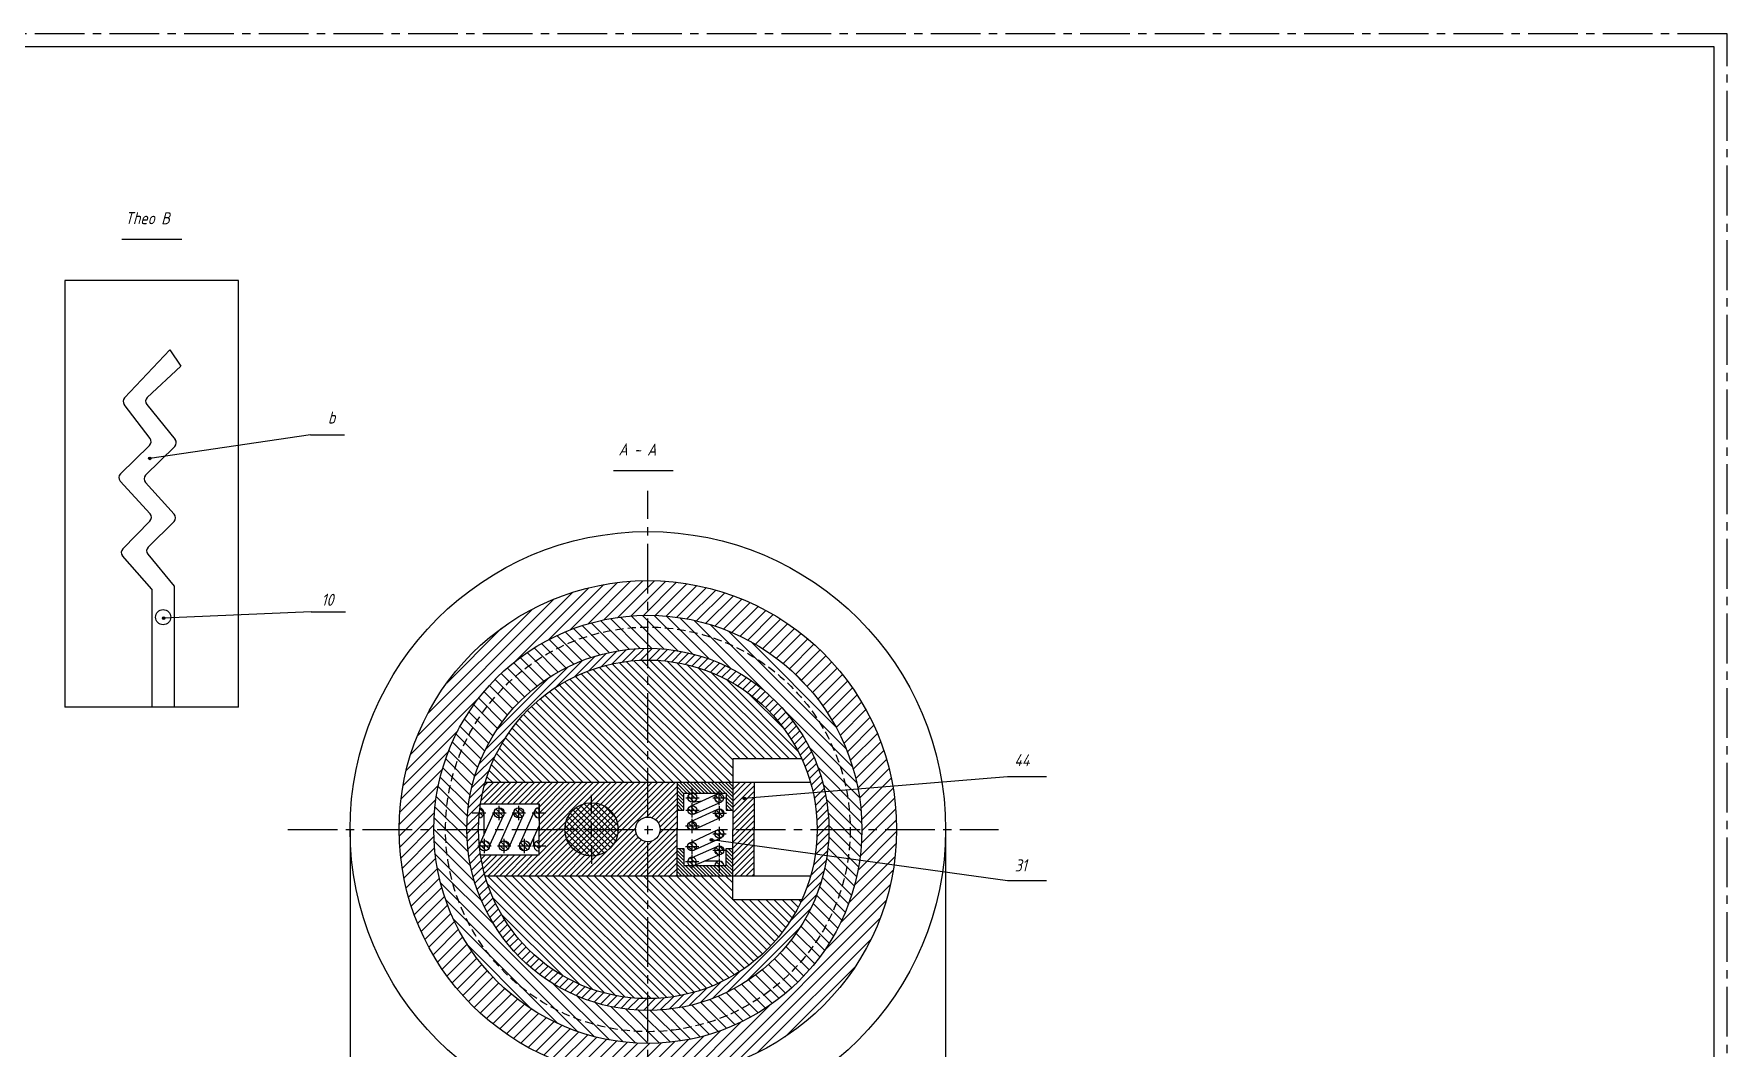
# Model space of a CAD drawing. Extents: x 8551 to 12754, y 3586 to 4451.
# Drawn here: x 9092 to 9740, y 4051 to 4439 of the extents above; entities that cross this region are included whole.
import ezdxf

# ---------------------------------------------------------------- set-up
doc = ezdxf.new("R2010")
doc.units = 0
doc.linetypes.add('CENTER2', pattern=[28.575, 19.05, -3.175, 3.175, -3.175])
doc.linetypes.add('HIDDEN2', pattern=[4.7625, 3.175, -1.5875])
for name, color, linetype in [('DUONGTAM', 3, 'CENTER2'), ('KHUAT', 2, 'HIDDEN2'), ('KICHTHUOC', 4, 'CONTINUOUS'), ('LIENDAM', 7, 'CONTINUOUS'), ('LIENMANH', 1, 'CONTINUOUS'), ('MATCAT', 5, 'CONTINUOUS'), ('TEXT', 6, 'CONTINUOUS')]:
    doc.layers.add(name, color=color, linetype=linetype)
doc.styles.add('CKT', font='Vnsimple.shx', dxfattribs={"width": 0.8, "height": 5})
pattern_1 = [(135, (8626.2691, 3598.2263), (-0.8980256, -0.8980256), [])]
pattern_2 = [(45, (8552.9254, 3578.9356), (-1.122532, 1.122532), [])]

msp = doc.modelspace()

# ---------------------------------------------------------------- hatches: boundary and pattern name
at = {"layer": 'DUONGTAM', "linetype": 'ByBlock'}
h = msp.add_hatch(dxfattribs=at)
h.set_pattern_fill('ANSI31', color=256, scale=0.3, angle=90, style=0)
h.set_pattern_definition([(135, (8626.2691, 3598.2263), (-0.6735192, -0.6735192), [])])
h.paths.add_polyline_path([(9338.39, 4152.66), (9338.39, 4142.14), (9340.98, 4142.14), (9340.98, 4148.59), (9357.23, 4148.59), (9357.23, 4142.14), (9359.73, 4142.14), (9359.73, 4152.66)])
h.paths.add_polyline_path([(9359.73, 4116.85), (9359.73, 4127.38), (9357.23, 4127.38), (9357.23, 4120.93), (9340.98, 4120.93), (9340.98, 4127.38), (9338.39, 4127.38), (9338.39, 4116.85)])
at = {"layer": 'LIENDAM'}
for points in [[(9137.15, 4276.75, 1), (9136.15, 4276.75, 1)], [(9142.4, 4215.59, 1), (9141.4, 4215.59, 1)], [(9364.57, 4146.61, 1), (9363.57, 4146.61, 1)], [(9352.06, 4130.74, 1), (9351.06, 4130.74, 1)]]:
    msp.add_hatch(color=6, dxfattribs=at).paths.add_polyline_path(points)
h = msp.add_hatch(dxfattribs=at)
h.set_pattern_fill('ANSI31', color=5, scale=0.4, angle=90, style=0)
h.set_pattern_definition(pattern_1)
h.paths.add_polyline_path([(9264.68, 4130.38, 0.414214), (9262.73, 4128.43), (9264.68, 4128.43)])
h.paths.add_polyline_path([(9264.68, 4128.43), (9267.31, 4128.43, 0.543608), (9264.68, 4130.38)])
h.paths.add_polyline_path([(9264.68, 4126.48, 0.414214), (9266.63, 4128.43), (9264.68, 4128.43)])
h.paths.add_polyline_path([(9264.68, 4128.43), (9262.73, 4128.43, 0.001515), (9262.77, 4128.04, 0.356259), (9264.68, 4126.48)])
at = {"layer": 'MATCAT', "linetype": 'Continuous'}
h = msp.add_hatch(dxfattribs=at)
h.set_pattern_fill('ANSI31', color=256, style=0)
h.set_pattern_definition([(45, (8626.269, 3598.2263), (-2.245064, 2.245064), [])])
h.paths.add_polyline_path([(9232.02, 4134.76), (9245.29, 4134.76, -0.414214), (9327.22, 4216.69), (9327.22, 4229.95, 0.414214)])
h.paths.add_polyline_path([(9407.65, 4150.33), (9420.93, 4151.47, 0.363432), (9327.22, 4229.95), (9327.22, 4216.69, -0.359243)])
h.paths.add_polyline_path([(9409.15, 4134.76), (9422.41, 4134.76, 0.044137), (9420.93, 4151.47), (9407.65, 4150.33, -0.04785)])
h.paths.add_polyline_path([(9409.15, 4134.76, -0.037643), (9408.22, 4122.48), (9421.34, 4120.56, 0.037446), (9422.41, 4134.76)])
h.paths.add_polyline_path([(9421.34, 4120.56), (9408.22, 4122.48, -0.370789), (9327.22, 4052.83), (9327.22, 4039.57, 0.371013)])
h.paths.add_polyline_path([(9245.29, 4134.76), (9232.02, 4134.76, 0.414214), (9327.22, 4039.57), (9327.22, 4052.83, -0.414214)])
at = {"layer": 'MATCAT'}
h = msp.add_hatch(dxfattribs=at)
h.set_pattern_fill('ANSI31', color=256, angle=90, style=0)
h.set_pattern_definition([(135, (8552.9254, 3578.9356), (-2.245064, -2.245064), [])])
h.paths.add_polyline_path([(9327.22, 4216.69), (9327.22, 4204.05, -0.414214), (9396.5, 4134.76), (9409.15, 4134.76, 0.414214)])
h.paths.add_polyline_path([(9327.22, 4065.47), (9327.22, 4052.83, 0.414214), (9409.15, 4134.76), (9396.5, 4134.76, -0.414214)])
h.paths.add_polyline_path([(9257.93, 4134.76), (9245.29, 4134.76, 0.414214), (9327.22, 4052.83), (9327.22, 4065.47, -0.414214)])
h.paths.add_polyline_path([(9327.22, 4204.05), (9327.22, 4216.69, 0.414214), (9245.29, 4134.76), (9257.93, 4134.76, -0.414214)])
h = msp.add_hatch(dxfattribs=at)
h.set_pattern_fill('ANSI31', color=3, scale=0.7, style=0)
h.set_pattern_definition([(45, (8552.9254, 3578.9356), (-1.571545, 1.571545), [])])
h.paths.add_polyline_path([(9392.01, 4134.76), (9396.5, 4134.76, 0.414214), (9327.22, 4204.05), (9327.22, 4199.55, -0.414214)])
h.paths.add_polyline_path([(9327.22, 4199.55), (9327.22, 4204.05, 0.414214), (9257.93, 4134.76), (9262.42, 4134.76, -0.414214)])
h.paths.add_polyline_path([(9262.42, 4134.76), (9257.93, 4134.76, 0.414214), (9327.22, 4065.47), (9327.22, 4069.97, -0.384085), (9262.77, 4128.04, -0.050502), (9262.73, 4128.43, -0.024477)])
h.paths.add_polyline_path([(9327.22, 4069.97), (9327.22, 4065.47, 0.414214), (9396.5, 4134.76), (9392.01, 4134.76, -0.414214)])
h = msp.add_hatch(dxfattribs=at)
h.set_pattern_fill('ANSI31', color=256, scale=0.7, angle=90, style=0)
h.set_pattern_definition([(135, (8552.9254, 3578.9356), (-1.571545, -1.571545), [])])
h.paths.add_polyline_path([(9386.13, 4107.79), (9359.73, 4107.79), (9359.73, 4116.85), (9327.22, 4116.85), (9327.22, 4069.97, 0.293377)])
h.paths.add_polyline_path([(9327.22, 4116.85), (9264.95, 4116.85, 0.334391), (9327.22, 4069.97)])
h.paths.add_polyline_path([(9327.22, 4152.66), (9327.22, 4199.55, 0.334391), (9264.95, 4152.66)])
h.paths.add_polyline_path([(9359.73, 4152.66), (9359.73, 4161.73), (9386.13, 4161.73, 0.293377), (9327.22, 4199.55), (9327.22, 4152.66)])
h = msp.add_hatch(dxfattribs=at)
h.set_pattern_fill('ANSI31', color=256, scale=0.5, style=0)
h.set_pattern_definition(pattern_2)
h.paths.add_polyline_path([(9327.22, 4152.66), (9264.95, 4152.66, 0.03207), (9263.17, 4144.55), (9285.61, 4144.55), (9285.61, 4134.76), (9295.44, 4134.76, -1), (9315.83, 4134.76), (9318.83, 4134.76), (9322.49, 4134.76, -0.414214), (9327.22, 4139.48)])
h.paths.add_polyline_path([(9338.39, 4152.66), (9327.22, 4152.66), (9327.22, 4139.48, -0.414214), (9331.94, 4134.76), (9338.39, 4134.76)])
h.paths.add_polyline_path([(9338.39, 4134.76), (9331.94, 4134.76, -0.414214), (9327.22, 4130.04), (9327.22, 4116.85), (9338.39, 4116.85)])
h.paths.add_polyline_path([(9327.22, 4130.04, -0.414214), (9322.49, 4134.76), (9315.83, 4134.76, -1), (9295.44, 4134.76), (9292.44, 4134.76), (9285.61, 4134.76), (9285.61, 4124.96), (9263.17, 4124.96, 0.03207), (9264.95, 4116.85), (9327.22, 4116.85)])
h = msp.add_hatch(dxfattribs=at)
h.set_pattern_fill('ANSI31', color=256, scale=0.4, angle=90, style=0)
h.paths.add_polyline_path([(9345.93, 4146.89, 0.414788), (9344.23, 4148.59), (9344.23, 4146.89)])
h.paths.add_polyline_path([(9342.53, 4146.89, 0.414214), (9344.23, 4145.19), (9344.67, 4145.25, 0.340071), (9345.93, 4146.89)])
h.paths.add_polyline_path([(9344.23, 4148.59, 0.41364), (9342.53, 4146.89), (9344.23, 4146.89)])
h = msp.add_hatch(dxfattribs=at)
h.set_pattern_fill('ANSI31', color=256, scale=0.4, angle=90, style=0)
h.paths.add_polyline_path([(9354.67, 4142.62), (9354.67, 4141.01), (9356.32, 4141.01, 0.393199)])
h.paths.add_polyline_path([(9356.33, 4140.93, 0.012025), (9356.32, 4141.01), (9354.67, 4141.01), (9354.67, 4139.23, 0.40715)])
h.paths.add_polyline_path([(9354.67, 4142.62, 0.407224), (9352.93, 4141.01), (9354.67, 4141.01)])
h.paths.add_polyline_path([(9354.67, 4141.01), (9352.93, 4141.01, 0.012025), (9352.93, 4140.93, 0.421313), (9354.67, 4139.23)])
h.paths.add_polyline_path([(9354.57, 4145.09, 0.40715), (9356.23, 4146.79, 0.012025), (9356.23, 4146.87), (9354.57, 4146.87)])
h.paths.add_polyline_path([(9354.57, 4148.49), (9354.57, 4146.87), (9356.23, 4146.87, 0.393199)])
h.paths.add_polyline_path([(9354.57, 4148.49, 0.106825), (9353.87, 4148.36), (9353.79, 4148.32, 0.27339), (9352.84, 4146.87), (9354.57, 4146.87)])
h.paths.add_polyline_path([(9352.84, 4146.87, 0.012025), (9352.83, 4146.79, 0.421313), (9354.57, 4145.09), (9354.57, 4146.87)])
h = msp.add_hatch(dxfattribs=at)
h.set_pattern_fill('ANSI31', color=256, scale=0.5, style=0)
h.set_pattern_definition(pattern_2)
h.paths.add_polyline_path([(9367.9, 4152.66), (9359.73, 4152.66), (9359.73, 4134.76), (9367.9, 4134.76)])
h.paths.add_polyline_path([(9367.9, 4134.76), (9359.73, 4134.76), (9359.73, 4116.85), (9367.9, 4116.85)])
h = msp.add_hatch(dxfattribs=at)
h.set_pattern_fill('ANSI31', color=256, scale=0.4, angle=90, style=0)
h.paths.add_polyline_path([(9262.95, 4143, 0.00739), (9262.73, 4141.09), (9264.48, 4141.09, 0.352157)])
h.paths.add_polyline_path([(9262.73, 4141.09, 0.007543), (9262.57, 4139.14, 0.408003), (9264.48, 4141.09)])
h = msp.add_hatch(dxfattribs=at)
h.set_pattern_fill('ANSI31', color=256, scale=0.4, angle=90, style=0)
h.set_pattern_definition(pattern_1)
h.paths.add_polyline_path([(9270.31, 4143.04), (9270.31, 4141.09), (9272.26, 4141.09, 0.414214)])
h.paths.add_polyline_path([(9270.31, 4143.04, 0.414214), (9268.36, 4141.09), (9270.31, 4141.09)])
h.paths.add_polyline_path([(9270.31, 4141.09), (9268.36, 4141.09, 0.414214), (9270.31, 4139.14)])
h.paths.add_polyline_path([(9270.31, 4139.14, 0.414214), (9272.26, 4141.09), (9270.31, 4141.09)])
h = msp.add_hatch(dxfattribs=at)
h.set_pattern_fill('ANSI31', color=256, scale=0.4, angle=90, style=0)
h.set_pattern_definition(pattern_1)
h.paths.add_polyline_path([(9277.81, 4143.04), (9277.81, 4141.09), (9279.76, 4141.09, 0.414214)])
h.paths.add_polyline_path([(9277.81, 4143.04, 0.414214), (9275.86, 4141.09), (9277.81, 4141.09)])
h.paths.add_polyline_path([(9277.81, 4141.09), (9275.86, 4141.09, 0.414214), (9277.81, 4139.14)])
h.paths.add_polyline_path([(9279.76, 4141.09), (9277.81, 4141.09), (9277.81, 4139.14, 0.414214)])
h = msp.add_hatch(dxfattribs=at)
h.set_pattern_fill('ANSI31', color=256, scale=0.4, angle=90, style=0)
h.set_pattern_definition(pattern_1)
h.paths.add_polyline_path([(9285.61, 4141.09), (9285.61, 4143.04, 0.414214), (9283.66, 4141.09)])
h.paths.add_polyline_path([(9285.61, 4141.09), (9283.66, 4141.09, 0.414214), (9285.61, 4139.14)])
h = msp.add_hatch(dxfattribs=at)
h.set_pattern_fill('ANSI37', color=256, scale=0.5, angle=90, style=0)
h.set_pattern_definition([(135, (8552.9254, 3578.9356), (-1.122532, -1.122532), []), (225, (8552.9254, 3578.9356), (1.122532, -1.122532), [])])
h.paths.add_polyline_path([(9295.44, 4134.76), (9299.64, 4134.76), (9315.83, 4134.76, 1)])
h.paths.add_polyline_path([(9315.83, 4134.76), (9311.64, 4134.76), (9295.44, 4134.76, 1)])
h = msp.add_hatch(dxfattribs=at)
h.set_pattern_fill('ANSI31', color=256, scale=0.4, angle=90, style=0)
h.set_pattern_definition(pattern_1)
h.paths.add_polyline_path([(9344.23, 4142.1), (9344.23, 4140.4, 0.414214), (9345.93, 4142.1)])
h.paths.add_polyline_path([(9345.93, 4142.1, 0.414214), (9344.23, 4143.8), (9344.23, 4142.1)])
h.paths.add_polyline_path([(9344.23, 4142.1), (9344.23, 4143.8, 0.414214), (9342.53, 4142.1)])
h.paths.add_polyline_path([(9344.23, 4142.1), (9342.53, 4142.1, 0.414214), (9344.23, 4140.4)])
h.paths.add_polyline_path([(9345.83, 4136.1, 0.40715), (9344.18, 4137.8), (9344.18, 4136.1)])
h.paths.add_polyline_path([(9344.18, 4136.1), (9344.18, 4137.8, 0.421313), (9342.44, 4136.1)])
h.paths.add_polyline_path([(9344.18, 4136.1), (9342.44, 4136.1, 0.230876), (9343.09, 4134.76), (9344.18, 4134.76)])
h.paths.add_polyline_path([(9345.83, 4136.1), (9344.18, 4136.1), (9344.18, 4134.76), (9345.18, 4134.76, 0.230876)])
h.paths.add_polyline_path([(9344.15, 4129.9), (9344.15, 4128.2), (9345.8, 4128.2, 0.40715)])
h.paths.add_polyline_path([(9344.15, 4129.9, 0.421313), (9342.41, 4128.2), (9344.15, 4128.2)])
h.paths.add_polyline_path([(9344.15, 4128.2), (9342.41, 4128.2, 0.421313), (9344.15, 4126.51)])
h.paths.add_polyline_path([(9344.15, 4128.2), (9344.15, 4126.51, 0.40715), (9345.8, 4128.2)])
h.paths.add_polyline_path([(9344.15, 4122.43), (9345.8, 4122.43, 0.393199), (9344.15, 4124.05)])
h.paths.add_polyline_path([(9344.15, 4124.05, 0.407224), (9342.41, 4122.43), (9344.15, 4122.43)])
h.paths.add_polyline_path([(9344.15, 4122.43), (9342.41, 4122.43, 0.263757), (9343.16, 4120.93), (9344.15, 4120.93)])
h.paths.add_polyline_path([(9344.15, 4120.93), (9345.05, 4120.93, 0.263757), (9345.8, 4122.43), (9344.15, 4122.43)])
h = msp.add_hatch(dxfattribs=at)
h.set_pattern_fill('ANSI31', color=256, scale=0.4, angle=90, style=0)
h.set_pattern_definition(pattern_1)
h.paths.add_polyline_path([(9279.98, 4130.38, 0.414214), (9278.03, 4128.43), (9279.98, 4128.43)])
h.paths.add_polyline_path([(9279.98, 4128.43), (9281.93, 4128.43, 0.414214), (9279.98, 4130.38)])
h.paths.add_polyline_path([(9281.93, 4128.43), (9279.98, 4128.43), (9279.98, 4126.48, 0.414214)])
h.paths.add_polyline_path([(9279.98, 4126.48), (9279.98, 4128.43), (9278.03, 4128.43, 0.414214)])
h.paths.add_polyline_path([(9274.13, 4128.43, 0.414214), (9272.18, 4130.38), (9272.18, 4128.43)])
h.paths.add_polyline_path([(9272.18, 4130.38, 0.414214), (9270.23, 4128.43), (9272.18, 4128.43)])
h.paths.add_polyline_path([(9272.18, 4128.43), (9270.23, 4128.43, 0.414214), (9272.18, 4126.48)])
h.paths.add_polyline_path([(9272.18, 4126.48, 0.414214), (9274.13, 4128.43), (9272.18, 4128.43)])
h = msp.add_hatch(dxfattribs=at)
h.set_pattern_fill('ANSI31', color=256, scale=0.4, angle=90, style=0)
h.paths.add_polyline_path([(9285.61, 4130.38, 0.420399), (9283.62, 4128.43), (9285.61, 4128.43)])
h.paths.add_polyline_path([(9283.62, 4128.43, 0.420399), (9285.61, 4126.48), (9285.61, 4128.43)])

# ---------------------------------------------------------------- linework, layer by layer
at = {"layer": 'DUONGTAM'}
for p, q in [((9344.23, 4145.24), (9344.23, 4150.72)), ((9354.57, 4144.05), (9354.57, 4149.53)), ((9259.98, 4141.09), (9265.16, 4141.09)), ((9267.76, 4141.09), (9272.94, 4141.09)), ((9270.31, 4138.27), (9270.31, 4143.75)), ((9275.26, 4141.09), (9280.44, 4141.09)), ((9277.81, 4138.27), (9277.81, 4143.75)), ((9282.97, 4141.09), (9288.14, 4141.09)), ((9341.69, 4146.89), (9346.86, 4146.89)), ((9341.69, 4142.1), (9346.86, 4142.1)), ((9344.23, 4139.28), (9344.23, 4144.76)), ((9352.03, 4146.87), (9357.2, 4146.87)), ((9352.12, 4141.01), (9357.3, 4141.01)), ((9354.67, 4138.19), (9354.67, 4143.67)), ((9341.63, 4136.1), (9346.8, 4136.1)), ((9344.18, 4133.28), (9344.18, 4138.76)), ((9354.58, 4130.24), (9354.58, 4135.72)), ((9262.14, 4128.43), (9267.31, 4128.43)), ((9264.68, 4125.6), (9264.68, 4131.09)), ((9269.64, 4128.43), (9274.81, 4128.43)), ((9272.18, 4125.6), (9272.18, 4131.09)), ((9277.44, 4128.43), (9282.61, 4128.43)), ((9279.98, 4125.6), (9279.98, 4131.09)), ((9283.02, 4128.43), (9288.2, 4128.43)), ((9341.6, 4128.2), (9346.77, 4128.2)), ((9344.15, 4125.38), (9344.15, 4130.86)), ((9352.03, 4133.06), (9357.2, 4133.06)), ((9354.58, 4124), (9354.58, 4129.48)), ((9341.6, 4122.43), (9346.77, 4122.43)), ((9344.15, 4119.61), (9344.15, 4125.09)), ((9352.03, 4126.82), (9357.2, 4126.82)), ((9354.58, 4118.11), (9354.58, 4123.59))]:
    msp.add_line(p, q, dxfattribs=at)
msp.add_lwpolyline([(8551.27, 3598.23), (9740.27, 3598.23), (9740.27, 4439.23), (8551.27, 4439.23)], close=True, dxfattribs=at)
at = {"layer": 'KHUAT'}
msp.add_circle((9327.22, 4134.76), 77.43, dxfattribs=at)
at = {"layer": 'KICHTHUOC'}
for p, q in [((9213.25, 4134.76), (9213.25, 3981.52)), ((9441.18, 4134.76), (9441.18, 3981.52))]:
    msp.add_line(p, q, dxfattribs=at)
at = {"layer": 'LIENDAM'}
for p, q in [((9125.96, 4360.67), (9148.82, 4360.67)), ((9104.12, 4344.86), (9104.12, 4181.58)), ((9115.76, 4344.86), (9104.12, 4344.86)), ((9170.57, 4344.86), (9115.76, 4344.86)), ((9170.57, 4181.58), (9170.57, 4344.86)), ((9126.94, 4299.93), (9144.24, 4318.23)), ((9144.24, 4318.23), (9148.47, 4312.03)), ((9148.47, 4312.03), (9135.64, 4300.08)), ((9136.69, 4284.36), (9126.81, 4297.35)), ((9135.45, 4297.35), (9146.3, 4284.02)), ((9198.13, 4285.7), (9211.13, 4285.7)), ((9125.34, 4270.86), (9136.49, 4281.71)), ((9146.15, 4281.33), (9135, 4270.31)), ((9314.07, 4272.14), (9336.92, 4272.14)), ((9136.69, 4255.48), (9125.25, 4268.08)), ((9134.92, 4267.55), (9145.97, 4255.38)), ((9126.27, 4242.15), (9136.64, 4252.74)), ((9145.9, 4252.62), (9135.98, 4242.77)), ((9137.41, 4226.67), (9126.2, 4239.43)), ((9135.85, 4240.08), (9145.93, 4227.78)), ((9198.32, 4218.01), (9211.46, 4218.01)), ((9386.13, 4161.73), (9359.73, 4161.73)), ((9359.73, 4161.73), (9359.73, 4134.76)), ((9327.22, 4152.66), (9264.95, 4152.66)), ((9389.49, 4152.66), (9327.22, 4152.66)), ((9338.39, 4152.66), (9338.39, 4134.76)), ((9340.98, 4142.14), (9340.98, 4148.59)), ((9340.98, 4148.59), (9357.23, 4148.59)), ((9342.93, 4148.59), (9348.93, 4148.59)), ((9343.51, 4143.62), (9353.87, 4148.36)), ((9357.23, 4148.59), (9357.23, 4142.14)), ((9367.9, 4152.66), (9367.9, 4134.76)), ((9263.17, 4144.55), (9285.61, 4144.55)), ((9264.48, 4141.09), (9264.48, 4132.76)), ((9283.76, 4141.66), (9278.21, 4129.24)), ((9285.61, 4144.55), (9285.61, 4134.76)), ((9285.61, 4138.09), (9285.61, 4144.09)), ((9338.39, 4142.14), (9340.98, 4142.14)), ((9353.6, 4142.28), (9343.58, 4137.7)), ((9344.23, 4145.19), (9348.02, 4145.68)), ((9355.25, 4145.23), (9344.97, 4140.57)), ((9357.23, 4142.14), (9359.73, 4142.14)), ((9281.81, 4127.71), (9285.61, 4136.12)), ((9285.61, 4124.96), (9285.61, 4134.76)), ((9299.64, 4134.76), (9292.44, 4134.76)), ((9338.39, 4116.85), (9338.39, 4134.76)), ((9344.23, 4129.97), (9353.84, 4134.59)), ((9355.09, 4139.29), (9345.04, 4134.66)), ((9359.73, 4107.79), (9359.73, 4134.76)), ((9367.9, 4116.85), (9367.9, 4134.76)), ((9283.62, 4128.43), (9283.62, 4131.72)), ((9344.15, 4124.05), (9353.74, 4128.24)), ((9355.34, 4131.53), (9344.97, 4126.74)), ((9263.17, 4124.96), (9285.61, 4124.96)), ((9338.39, 4127.38), (9340.98, 4127.38)), ((9340.98, 4127.38), (9340.98, 4120.93)), ((9354.58, 4125.04), (9345.05, 4120.93)), ((9354.58, 4122.63), (9348.99, 4122.63)), ((9357.23, 4127.38), (9359.73, 4127.38)), ((9357.23, 4120.93), (9357.23, 4127.38)), ((9327.22, 4116.85), (9264.95, 4116.85)), ((9389.49, 4116.85), (9327.22, 4116.85)), ((9340.98, 4120.93), (9357.23, 4120.93)), ((9386.13, 4107.79), (9359.73, 4107.79))]:
    msp.add_line(p, q, dxfattribs=at)
at = {"layer": 'LIENDAM', "color": 3, "linetype": 'CENTER2'}
for p, q in [((9327.22, 3996.39), (9327.22, 4264.38)), ((9305.64, 4140.76), (9305.64, 4147.96)), ((9189.45, 4134.76), (9461.39, 4134.76)), ((9302.64, 4134.76), (9308.64, 4134.76)), ((9305.64, 4131.76), (9305.64, 4137.76)), ((9311.64, 4134.76), (9318.83, 4134.76)), ((9305.64, 4128.76), (9305.64, 4121.56))]:
    msp.add_line(p, q, dxfattribs=at)
at = {"layer": 'LIENDAM', "color": 1}
msp.add_line((9327.22, 4204.05), (9327.22, 4204.05), dxfattribs=at)
at = {"layer": 'LIENDAM', "color": 0}
for p, q in [((9268.42, 4141.59), (9262.91, 4129.24)), ((9276.04, 4141.86), (9270.41, 4129.24)), ((9266.63, 4128.43), (9272.08, 4140.28)), ((9274.04, 4127.71), (9279.58, 4140.28))]:
    msp.add_line(p, q, dxfattribs=at)
at = {"layer": 'LIENDAM'}
msp.add_lwpolyline([(8571.27, 3603.23), (9735.27, 3603.23), (9735.27, 4434.23), (8571.27, 4434.23)], close=True, dxfattribs=at)
at = {"layer": 'LIENDAM', "color": 6}
for centre in [(9136.65, 4276.75), (9141.9, 4215.59), (9364.07, 4146.61), (9351.56, 4130.74)]:
    msp.add_circle(centre, 0.5, dxfattribs=at)
at = {"layer": 'LIENDAM'}
for centre, radius in [((9327.22, 4134.76), 113.97), ((9327.22, 4134.76), 95.19), ((9141.7, 4215.96), 2.9), ((9327.22, 4134.76), 81.93), ((9327.22, 4134.76), 69.29), ((9327.22, 4134.76), 64.79), ((9344.23, 4146.89), 1.7), ((9354.53, 4146.79), 1.7), ((9305.64, 4134.76), 10.2), ((9344.23, 4142.1), 1.7), ((9354.63, 4140.93), 1.7), ((9327.22, 4134.76), 4.72), ((9344.14, 4136.1), 1.7), ((9354.58, 4133.06), 1.7), ((9264.68, 4128.43), 1.95), ((9272.18, 4128.43), 1.95), ((9279.98, 4128.43), 1.95), ((9344.1, 4128.2), 1.7), ((9354.54, 4126.74), 1.7)]:
    msp.add_circle(centre, radius, dxfattribs=at)
at = {"layer": 'LIENDAM', "color": 0}
for centre in [(9270.31, 4141.09), (9277.81, 4141.09)]:
    msp.add_circle(centre, 1.95, dxfattribs=at)
at = {"layer": 'LIENDAM'}
for centre, radius, start, end in [((9128.4, 4298.56), 2, 136.60795, 217.25092), ((9137, 4298.62), 2, 132.95537, 219.12596), ((9135.09, 4283.14), 2, 314.22848, 37.25092), ((9144.75, 4282.75), 2, 314.64013, 39.12596), ((9126.73, 4269.42), 2, 134.22848, 222.25978), ((9136.4, 4268.89), 2, 134.64013, 222.23768), ((9135.21, 4254.14), 2, 315.59811, 42.25978), ((9144.49, 4254.03), 2, 314.80308, 42.23768), ((9127.7, 4240.75), 2, 135.59811, 221.30884), ((9137.39, 4241.35), 2, 134.80308, 219.35287), ((9285.61, 4141.09), 1.95, 90, 270), ((9285.57, 4128.43), 1.95, 88.79266, 271.20734), ((9344.1, 4122.35), 1.7, 303.6533, 236.3467)]:
    msp.add_arc(centre, radius, start, end, dxfattribs=at)
at = {"layer": 'LIENDAM', "color": 0}
for centre, radius, start, end in [((9262.53, 4141.09), 1.95, 271.2175, 77.60025), ((9354.58, 4120.93), 1.7, 0, 180)]:
    msp.add_arc(centre, radius, start, end, dxfattribs=at)
at = {"layer": 'LIENMANH', "color": 0}
for p, q in [((9137.41, 4226.67), (9137.41, 4181.58)), ((9145.93, 4227.78), (9145.93, 4181.58)), ((9170.57, 4181.58), (9104.12, 4181.58)), ((9479.8, 4154.92), (9464.8, 4154.92)), ((9479.8, 4115.11), (9464.8, 4115.11))]:
    msp.add_line(p, q, dxfattribs=at)
at = {"layer": 'MATCAT', "color": 6}
for p, q in [((9198.13, 4285.7), (9136.65, 4276.75)), ((9198.32, 4218.01), (9141.9, 4215.59)), ((9464.8, 4154.92), (9364.07, 4146.61)), ((9464.8, 4115.11), (9351.56, 4130.74))]:
    msp.add_line(p, q, dxfattribs=at)
at = {"layer": 'MATCAT'}
for p, q in [((9354.58, 4133.77), (9353.78, 4134.56)), ((9353.49, 4133.06), (9352.96, 4133.59)), ((9354.58, 4131.97), (9353.49, 4133.06)), ((9354.58, 4128.38), (9354.52, 4128.44)), ((9355.28, 4133.06), (9354.58, 4133.77)), ((9355.1, 4131.45), (9354.58, 4131.97)), ((9356.13, 4126.82), (9354.58, 4128.38)), ((9356.08, 4132.27), (9355.28, 4133.06)), ((9354.31, 4125.06), (9352.85, 4126.51)), ((9354.34, 4126.82), (9353.28, 4127.88)), ((9354.58, 4121.19), (9353.51, 4122.26)), ((9354.58, 4126.58), (9354.34, 4126.82)), ((9355.68, 4125.48), (9354.58, 4126.58)), ((9356.23, 4121.34), (9354.99, 4122.58)), ((9356.24, 4126.72), (9356.13, 4126.82)), ((9353.04, 4120.93), (9352.89, 4121.09)), ((9354.84, 4120.93), (9354.58, 4121.19))]:
    msp.add_line(p, q, dxfattribs=at)

# ---------------------------------------------------------------- texts
at = {"layer": 'LIENMANH', "color": 6, "style": 'CKT', "oblique": 15, "width": 0.8}
for s, rotation, p in [('10', 359.73338, (9202.29, 4220.34)), ('44', 358.73338, (9467.45, 4159.02)), ('31', 0.73338, (9467.64, 4118.64))]:
    msp.add_text(s, height=4.61, rotation=rotation, dxfattribs=at).set_placement(p)
at = {"layer": 'TEXT', "style": 'CKT', "oblique": 15, "width": 0.8}
for s, p in [('Theo B', (9127.1, 4366.41)), ('b', (9204.77, 4290.09)), ('A - A', (9315.99, 4277.88))]:
    msp.add_text(s, height=4.61, rotation=359.73338, dxfattribs=at).set_placement(p)

doc.saveas('drawing.dxf')
